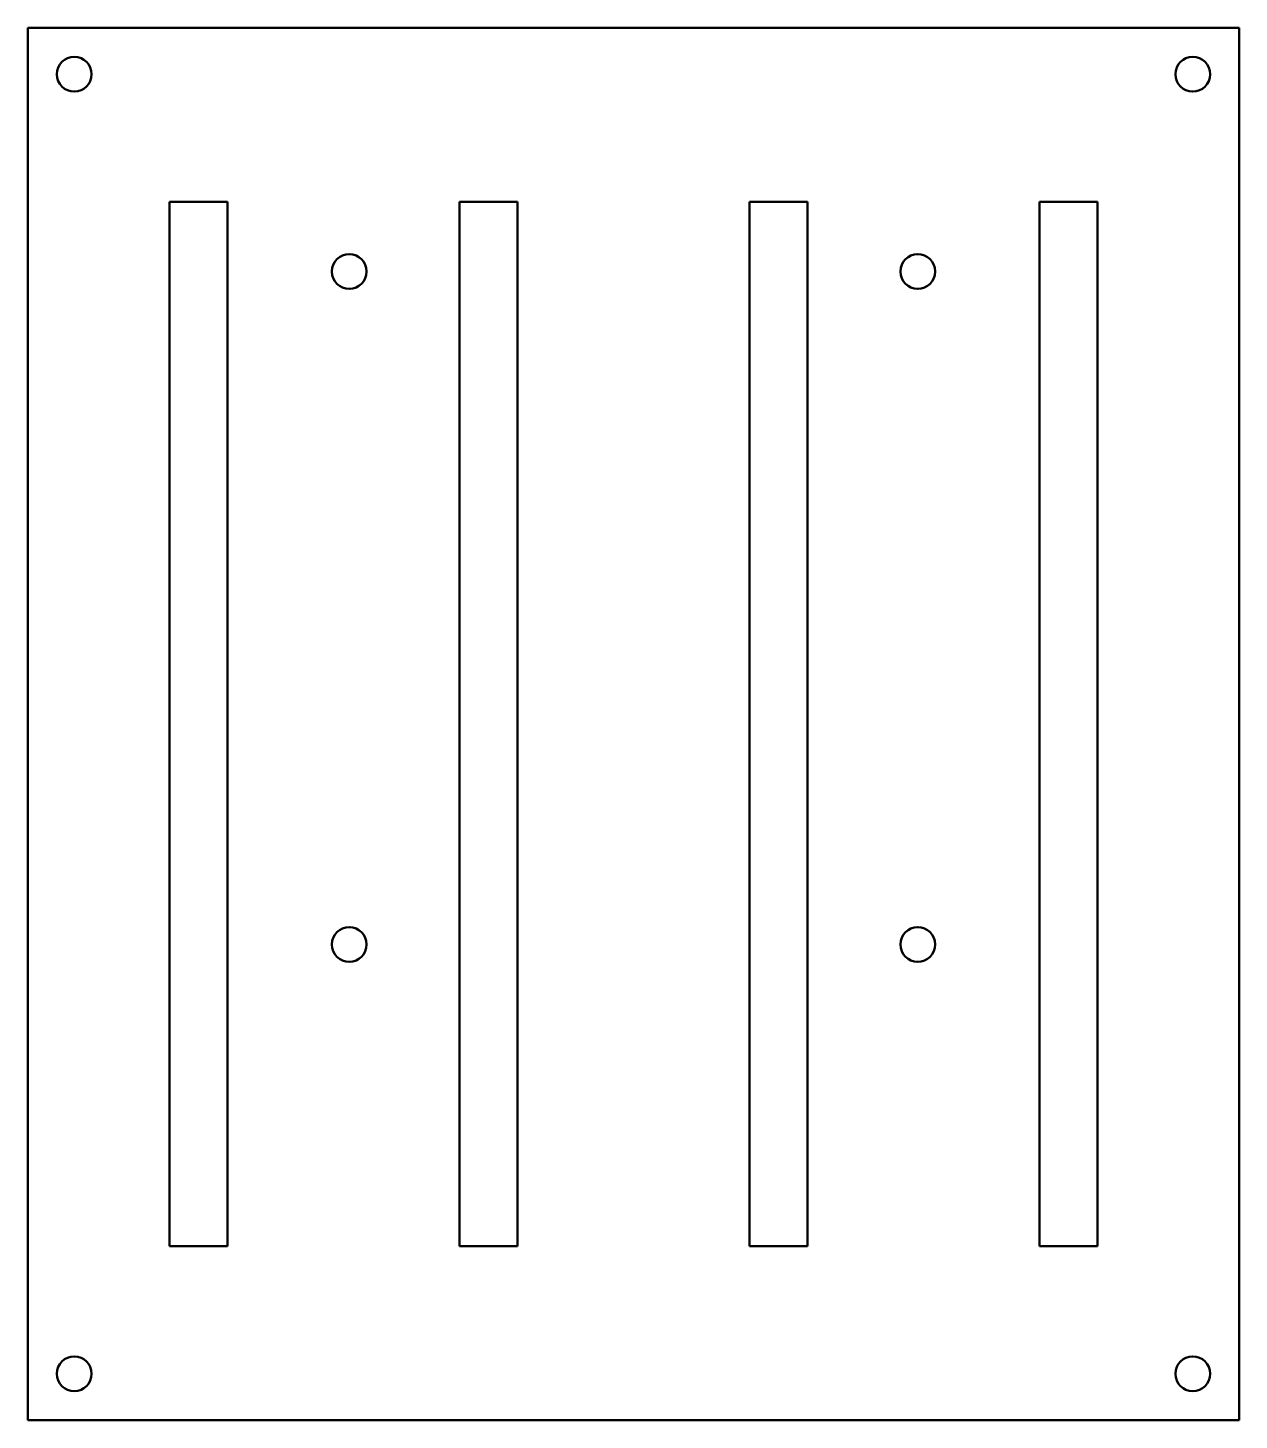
# Model space of a CAD drawing. Header units: millimetres. Extents: x 40 to 144, y 149 to 269.
import ezdxf

# ---------------------------------------------------------------- set-up
doc = ezdxf.new("R2010")
doc.units = ezdxf.units.MM
doc.header["$LTSCALE"] = 0.75
doc.layers.add('Visible', color=7, linetype='Continuous', lineweight=50)

msp = doc.modelspace()

# ---------------------------------------------------------------- linework, layer by layer
at = {"layer": 'Visible'}
for p, q in [((144.113747, 268.928339), (39.713747, 268.928339)), ((39.713747, 268.928339), (39.713747, 148.928339)), ((144.113747, 148.928339), (144.113747, 268.928339)), ((51.913747, 253.928339), (56.913747, 253.928339)), ((51.913747, 163.928339), (51.913747, 253.928339)), ((56.913747, 253.928339), (56.913747, 163.928339)), ((76.913747, 253.928339), (81.913747, 253.928339)), ((76.913747, 163.928339), (76.913747, 253.928339)), ((81.913747, 253.928339), (81.913747, 163.928339)), ((101.913747, 253.928339), (106.913747, 253.928339)), ((101.913747, 163.928339), (101.913747, 253.928339)), ((106.913747, 253.928339), (106.913747, 163.928339)), ((126.913747, 253.928339), (131.913747, 253.928339)), ((126.913747, 163.928339), (126.913747, 253.928339)), ((131.913747, 253.928339), (131.913747, 163.928339)), ((56.913747, 163.928339), (51.913747, 163.928339)), ((81.913747, 163.928339), (76.913747, 163.928339)), ((106.913747, 163.928339), (101.913747, 163.928339)), ((131.913747, 163.928339), (126.913747, 163.928339)), ((39.713747, 148.928339), (144.113747, 148.928339))]:
    msp.add_line(p, q, dxfattribs=at)
at = {"layer": 'Visible', "extrusion": (0, 0, -1)}
for centre in [(-43.713747, 264.928339), (-140.113747, 264.928339), (-67.413747, 247.928339), (-116.413747, 247.928339), (-67.413747, 189.928339), (-116.413747, 189.928339), (-43.713747, 152.928339), (-140.113747, 152.928339)]:
    msp.add_circle(centre, 1.5, dxfattribs=at)

doc.saveas('drawing.dxf')
